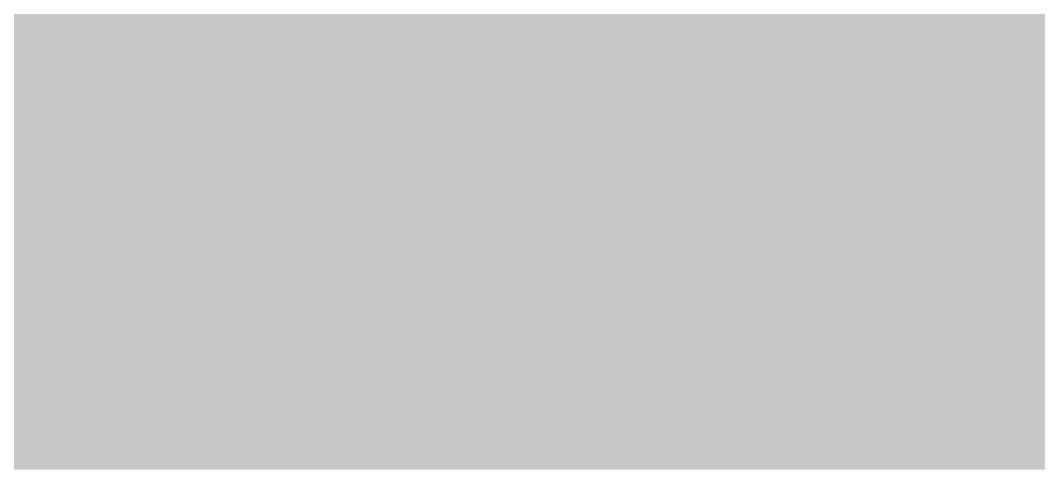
# Model space of a CAD drawing. Header units: inches. Extents: x -23565 to -21, y -324 to 853.
# Drawn here: x -18155.2 to -17992.4, y -79.8 to -8.1 of the extents above; entities that cross this region are included whole.
import ezdxf

# ---------------------------------------------------------------- set-up
doc = ezdxf.new("R2010")
doc.units = ezdxf.units.IN
doc.header["$MEASUREMENT"] = 0
doc.layers.add('C-TOPO', color=7, linetype='Continuous', lineweight=13)

msp = doc.modelspace()

# ---------------------------------------------------------------- hatches: boundary and pattern name
at = {"layer": 'C-TOPO', "lineweight": 9}
h = msp.add_hatch(dxfattribs=at)
h.set_pattern_fill('FP_14', color=8, style=0, pattern_type=2)
h.set_pattern_definition([(0, (-33539.073, 67.247), (48, 48), [48, -48]), (0, (-33539.073, 85.24700000000001), (48, 48), [48, -48]), (0, (-33539.073, 103.247), (48, 48), [48, -48]), (90, (-33533.073, 109.247), (-48, 48), [48, -48]), (90, (-33515.073, 109.247), (-48, 48), [48, -48]), (90, (-33497.073, 109.247), (-48, 48), [48, -48])])
h.paths.add_polyline_path([(-18914.50594756061, -79.82800222056754), (-14608.67795405672, -79.82800222056754), (-14608.67795405672, -48.00000000000033), (-14621.67795405671, -48.00000000000033), (-14621.67795405671, -36.00000000000068), (-14616.6779540567, -36.00000000000068), (-14616.6779540567, -5.999999999999999), (-17725.05295405684, -5.999999999999999), (-17740.90987705051, -6.330352562368375), (-17838.20273397176, -6.319796251772458), (-17857.67795405663, -5.999999999999999), (-17857.67795405663, -12.00000000000068), (-17938.80295405665, -12.00000000000068), (-17938.80295405665, -5.999999999999999), (-18206.05295405664, -5.999999999999999), (-18206.05295405664, -12.00000000000068), (-18287.80295405664, -12.00000000000068), (-18287.80295405664, -5.999999999999999), (-18823.42795405664, -5.999999999999999), (-18823.42795405664, -36.00000000000068), (-18820.42795405664, -36.00000000000068), (-18820.42795405664, -48.00000000000033), (-18838.42795405664, -48.00000000000033), (-18838.42795405664, -36.00000000000068), (-18837.42795405665, -35.97605656988355), (-18837.42795405665, -3.062723408220335e-10), (-18914.50594756061, -3.41060513164848e-13), (-18914.50594756061, -6.955484891875584)], flags=0)
h.paths.add_polyline_path([(-17838.20273397176, -0.319796251772459), (-17740.40317414192, -0.319796251772459), (-17725.36545405639, -3.41060513164848e-13), (-17853.4904540564, -0.00130208334303461)], flags=0)

doc.saveas('drawing.dxf')
